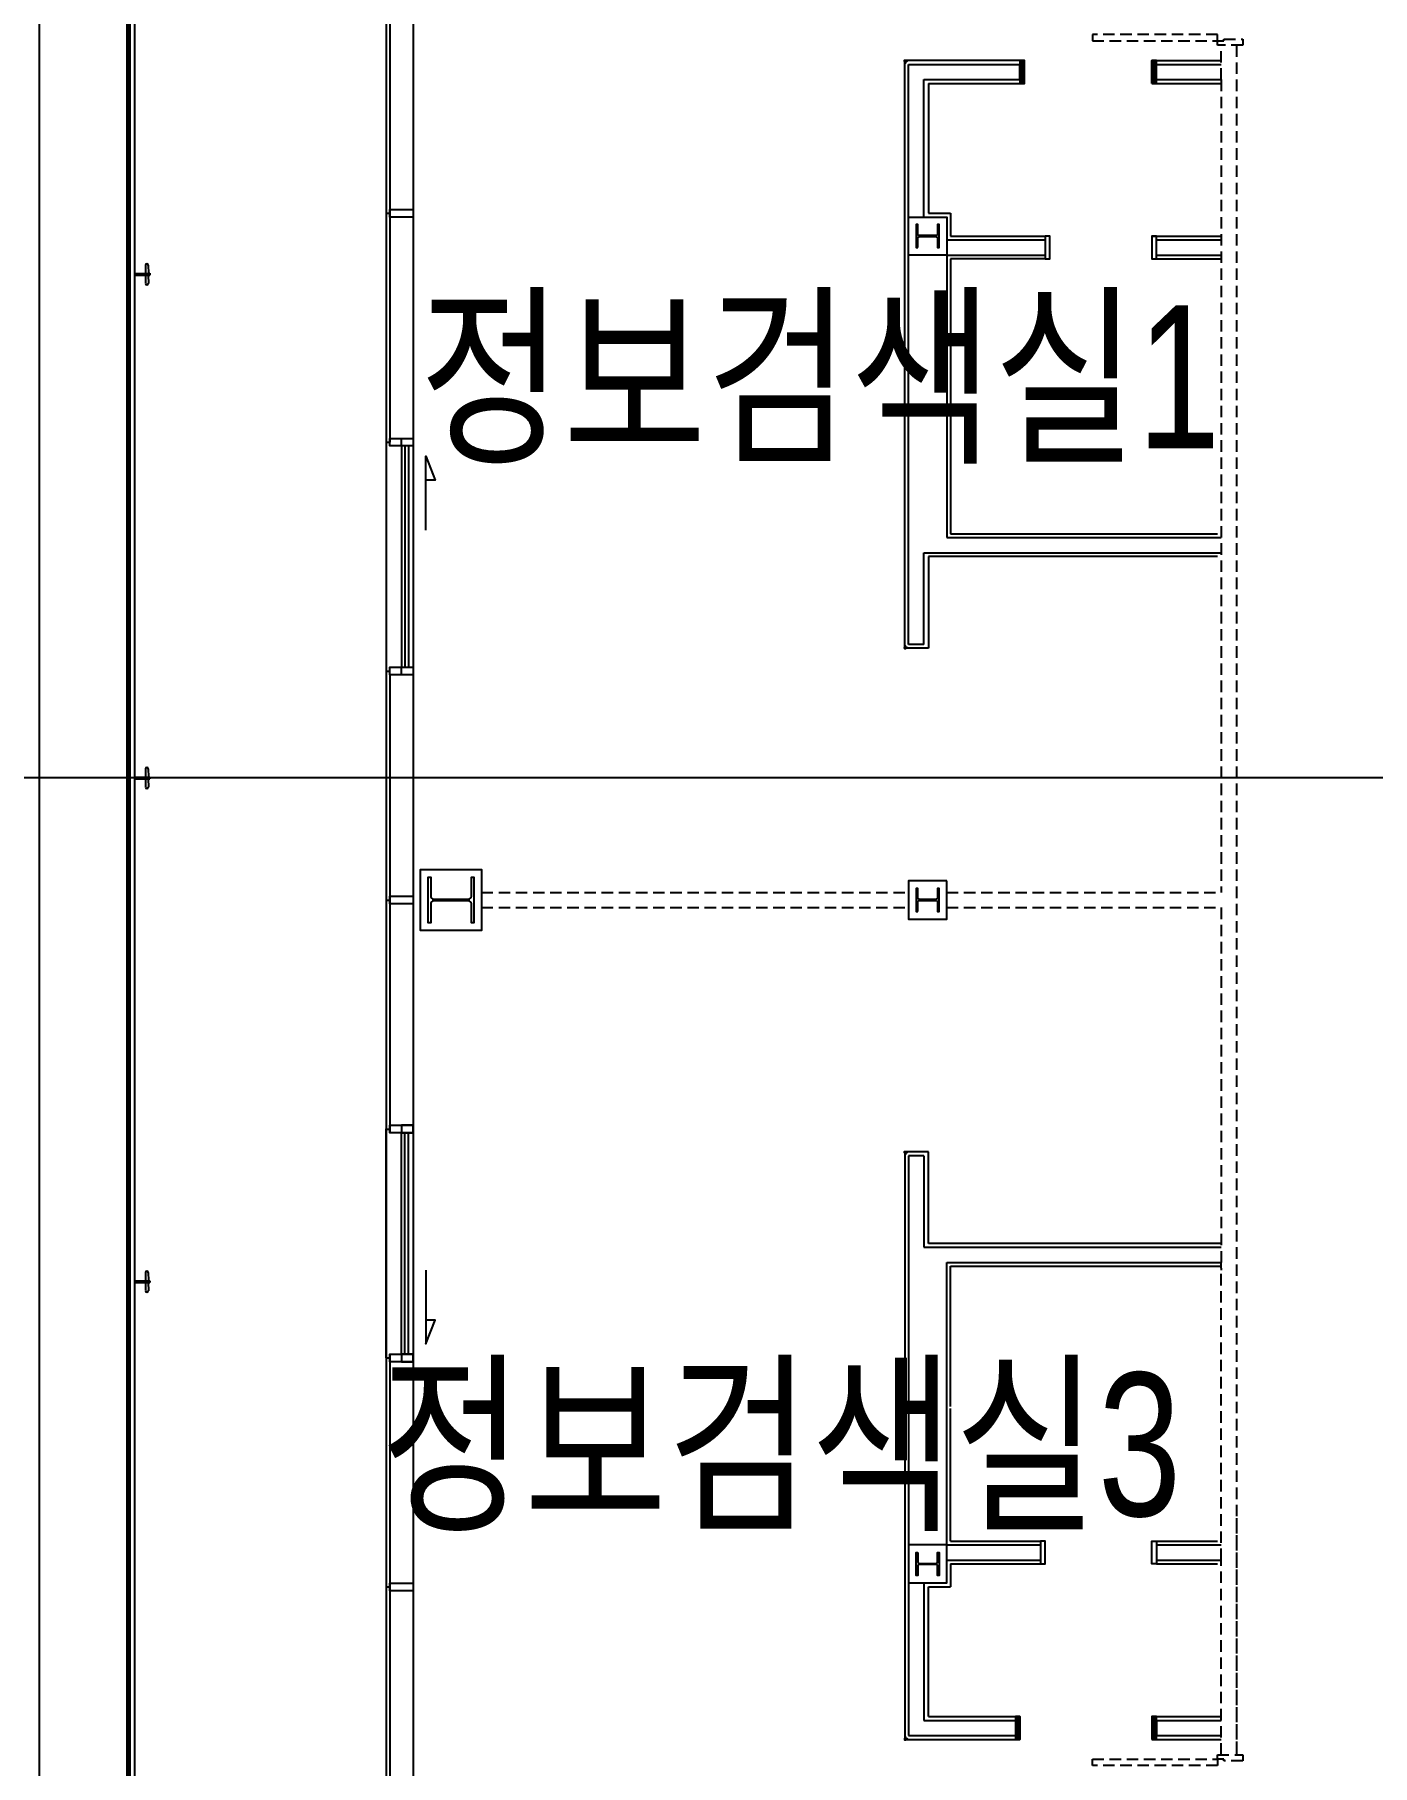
# Model space of a CAD drawing. Header units: metres. Extents: x 854089 to 1083578, y 553449 to 701949.
# Drawn here: x 902238 to 911009, y 618257 to 629597 of the extents above; entities that cross this region are included whole.
import ezdxf

# ---------------------------------------------------------------- set-up
doc = ezdxf.new("R2010")
doc.units = ezdxf.units.M
doc.header["$LTSCALE"] = 300
doc.linetypes.add('HID1', pattern=[0.375, 0.25, -0.125])
for name, color, linetype in [('A-CEN-1', 1, 'Continuous'), ('A-CON', 2, 'Continuous'), ('A-ELE-3', 3, 'Continuous'), ('A-ELE-9', 9, 'Continuous'), ('A-TXT-S', 3, 'Continuous'), ('A-WAL-DW', 7, 'Continuous'), ('A-WIN', 4, 'Continuous'), ('A-WIN-GLASS', 4, 'Continuous'), ('A-WIN-REV', 4, 'Continuous'), ('KUK-DOOR-FRAME', 4, 'Continuous'), ('KUK-F-SUS', 4, 'Continuous'), ('KUK-WALL-DRYWALL', 4, 'Continuous'), ('KUK-WALL-FIN 1', 30, 'Continuous'), ('STEL', 3, 'Continuous')]:
    doc.layers.add(name, color=color, linetype=linetype)
doc.styles.add('돋움', font='')
doc.styles.get('돋움').set_extended_font_data('Dotum')

# ---------------------------------------------------------------- blocks, each defined once
blk = doc.blocks.new('고리')
at = {"layer": 'A-ELE-9'}
for p, q in [((2157832, 47124), (2157884, 47108)), ((2157838, 47142), (2157889, 47127)), ((2157863, 47040), (2157892, 47136)), ((2157874, 47037), (2157903, 47132)), ((2157892, 47136), (2157903, 47132)), ((2157895, 47105), (2157946, 47089)), ((2157901, 47123), (2157952, 47108)), ((2157863, 47040), (2157874, 47037))]:
    blk.add_line(p, q, dxfattribs=at)
for centre, start, end in [((2157835, 47133), 73.12, 253.12), ((2157949, 47098), 253.12, 73.12)]:
    blk.add_arc(centre, 9.5, start, end, dxfattribs=at)

msp = doc.modelspace()

# ---------------------------------------------------------------- hatches: boundary and pattern name
at = {"layer": 'KUK-DOOR-FRAME'}
h = msp.add_hatch(dxfattribs=at)
h.set_pattern_fill('ANSI31', color=251, scale=30)
h.set_pattern_definition([(45, (-385930.748, 415680.5), (-2.65165043, 2.651650429), [])])
h.paths.add_polyline_path([(908698.5, 629276.5), (908728.5, 629276.5), (908728.5, 629426.5), (908698.5, 629426.5)])
h = msp.add_hatch(dxfattribs=at)
h.set_pattern_fill('ANSI31', color=251, scale=30)
h.set_pattern_definition([(45, (-385990.748, 415680.491), (-2.65165043, 2.651650429), [])])
h.paths.add_polyline_path([(909563.4, 629276.5), (909593.4, 629276.5), (909593.4, 629426.5), (909563.4, 629426.5)])
h = msp.add_hatch(dxfattribs=at)
h.set_pattern_fill('ANSI31', color=251, scale=30)
h.set_pattern_definition([(45, (-385960.748, 415680.491), (-2.65165043, 2.651650429), [])])
h.paths.add_polyline_path([(908668.5, 618426.7), (908698.5, 618426.7), (908698.5, 618576.7), (908668.5, 618576.7)])
h = msp.add_hatch(dxfattribs=at)
h.set_pattern_fill('ANSI31', color=251, scale=30)
h.set_pattern_definition([(45, (-385990.748, 415680.5093), (-2.65165043, 2.651650429), [])])
h.paths.add_polyline_path([(909563.4, 618426.7), (909593.4, 618426.7), (909593.4, 618576.7), (909563.4, 618576.7)])

# ---------------------------------------------------------------- linework, layer by layer
at = {"layer": 'A-CEN-1', "linetype": 'Continuous'}
for p, q in [((902843.4, 681575.2), (902843.4, 602442.2)), ((921436.7, 624726.6), (880541.6, 624726.6))]:
    msp.add_line(p, q, dxfattribs=at)
at = {"layer": 'A-CON', "elevation": 0}
for points in [[(908218.4, 628151.5), (907968.4, 628151.5), (907968.4, 628401.5), (908218.4, 628401.5)], [(908218.4, 624051.7), (907968.4, 624051.7), (907968.4, 623801.7), (908218.4, 623801.7)], [(908218.4, 619701.7), (907968.4, 619701.7), (907968.4, 619451.7), (908218.4, 619451.7)], [(908218.4, 619701.7), (907968.4, 619701.7), (907968.4, 619451.7), (908218.4, 619451.7)]]:
    msp.add_lwpolyline(points, close=True, dxfattribs=at)
msp.add_lwpolyline([(905168.4, 624026.6), (905168.4, 623726.7), (904768.4, 623726.7), (904768.4, 624126.8), (905168.4, 624126.8), (905168.4, 624026.6)], dxfattribs=at)
at = {"layer": 'A-ELE-3', "color": 3}
for p, q in [((902269.4, 640811.1, 0), (902269.4, 602016.5, 0)), ((902893.4, 639969.6, 0), (902893.4, 602479.3, 0)), ((902893.4, 639969.6, 0), (902893.4, 602479.3, 0))]:
    msp.add_line(p, q, dxfattribs=at)
at = {"layer": 'A-WAL-DW', "color": 251, "linetype": 'HID1'}
for p, q in [((910018.4, 629301.5, 0), (910018.4, 629526.5, 0)), ((910118.3, 629526.5, 0), (910118.4, 618326.7, 0)), ((910018.4, 629301.5, 0), (910018.4, 623976.7, 0)), ((905168.4, 623976.7, 0), (907968.4, 623976.7, 0)), ((908218.4, 623976.7, 0), (910018.4, 623976.7, 0)), ((905168.4, 623876.7, 0), (907968.4, 623876.7, 0)), ((908218.4, 623876.7, 0), (909768.4, 623876.7, 0)), ((908218.4, 623876.7, 0), (910018.4, 623876.7, 0)), ((908218.4, 623876.7, 0), (910018.4, 623876.7, 0)), ((910018.4, 623876.7, 0), (910018.4, 621501.6, 0)), ((910018.4, 619601.7, 0), (910018.4, 621551.6, 0)), ((910118.3, 619876.6, 0), (910118.4, 618326.7, 0)), ((910018.4, 618326.7, 0), (910018.4, 619601.7, 0))]:
    msp.add_line(p, q, dxfattribs=at)
at = {"layer": 'A-WAL-DW', "color": 251, "linetype": 'HID1', "elevation": 0}
for points in [[(909173.4, 629556.5), (909993.4, 629556.5), (909993.4, 629596.5), (909173.4, 629596.5)], [(909173.4, 618296.7), (909993.4, 618296.7), (909993.4, 618256.7), (909173.4, 618256.7)]]:
    msp.add_lwpolyline(points, close=True, dxfattribs=at)
for points in [[(909993.4, 629556.5), (910035.4, 629556.5), (910035.4, 629566.5), (910158.4, 629566.5), (910158.4, 629526.5), (909993.4, 629526.5), (909993.4, 629556.5)], [(909993.4, 618326.7), (910158.4, 618326.7), (910158.4, 618286.7), (910035.4, 618286.7), (910035.4, 618296.7), (909993.4, 618296.7), (909993.4, 618326.7)]]:
    msp.add_lwpolyline(points, dxfattribs=at)
at = {"layer": 'A-WIN', "color": 9}
for p, q in [((904719.4, 631426.2, 0), (904719.4, 623951.2, 0)), ((904543.4, 626926.2, 0), (904543.4, 625426.2, 0)), ((904643.4, 626901.2, 0), (904643.4, 625451.2, 0)), ((904719.4, 623901.2, 0), (904719.4, 616451.2, 0)), ((904543.4, 620927, 0), (904543.4, 622427, 0)), ((904643.4, 620951.2, 0), (904643.4, 622401.2, 0))]:
    msp.add_line(p, q, dxfattribs=at)
at = {"layer": 'A-WIN', "color": 7, "elevation": 0}
for points in [[(904543.4, 628426.2), (904567.4, 628426.2), (904567.4, 628451.2), (904719.4, 628451.2), (904719.4, 628401.2), (904567.4, 628401.2), (904567.4, 628426.2)], [(904543.4, 626926.2), (904567.4, 626926.2), (904567.4, 626951.2), (904719.4, 626951.2), (904719.4, 626901.2), (904567.4, 626901.2), (904567.4, 626926.2)], [(904543.4, 625426.2), (904567.4, 625426.2), (904567.4, 625451.2), (904719.4, 625451.2), (904719.4, 625401.2), (904567.4, 625401.2), (904567.4, 625426.2)], [(904543.4, 623926.2), (904567.4, 623926.2), (904567.4, 623951.2), (904719.4, 623951.2), (904719.4, 623901.2), (904567.4, 623901.2), (904567.4, 623926.2)], [(904543.4, 622426.2), (904567.4, 622426.2), (904567.4, 622451.2), (904719.4, 622451.2), (904719.4, 622401.2), (904567.4, 622401.2), (904567.4, 622426.2)], [(904543.4, 620926.2), (904567.4, 620926.2), (904567.4, 620951.2), (904719.4, 620951.2), (904719.4, 620901.2), (904567.4, 620901.2), (904567.4, 620926.2)], [(904543.4, 619426.2), (904567.4, 619426.2), (904567.4, 619451.2), (904719.4, 619451.2), (904719.4, 619401.2), (904567.4, 619401.2), (904567.4, 619426.2)]]:
    msp.add_lwpolyline(points, dxfattribs=at)
at = {"layer": 'A-WIN-GLASS', "color": 5}
for p, q in [((902851.4, 640026.3, 0), (902851.4, 602448.1, 0)), ((902851.4, 640026.3, 0), (902851.4, 602448.1, 0)), ((902863.4, 640010.1, 0), (902863.4, 602457, 0)), ((902863.4, 640010.1, 0), (902863.4, 602457, 0))]:
    msp.add_line(p, q, dxfattribs=at)
at = {"layer": 'A-WIN-GLASS'}
for p, q in [((904543.4, 631426.2, 0), (904543.4, 626926.2, 0)), ((904567.4, 631426.2, 0), (904567.4, 626926.2, 0)), ((904665.4, 626901.2, 0), (904665.4, 625451.2, 0)), ((904689.4, 626901.2, 0), (904689.4, 625451.2, 0)), ((904543.4, 625426.2, 0), (904543.4, 617926.2, 0)), ((904567.4, 625401.2, 0), (904567.4, 622401.2, 0)), ((904665.4, 620951.2, 0), (904665.4, 622401.2, 0)), ((904689.4, 620951.2, 0), (904689.4, 622401.2, 0)), ((904567.4, 620951.2, 0), (904567.4, 617926.2, 0))]:
    msp.add_line(p, q, dxfattribs=at)
at = {"layer": 'A-WIN-GLASS', "elevation": 0}
for points in [[(904643.4, 626951.2), (904719.4, 626951.2), (904719.4, 626901.2), (904643.4, 626901.2)], [(904643.4, 625451.2), (904719.4, 625451.2), (904719.4, 625401.2), (904643.4, 625401.2)], [(904643.4, 622401.2), (904719.4, 622401.2), (904719.4, 622451.2), (904643.4, 622451.2)], [(904643.4, 620901.2), (904719.4, 620901.2), (904719.4, 620951.2), (904643.4, 620951.2)]]:
    msp.add_lwpolyline(points, close=True, dxfattribs=at)
at = {"layer": 'A-WIN-REV', "elevation": 0}
for points in [[(904804.2, 626350.2), (904804.2, 626834.8), (904865.3, 626677.8), (904804.2, 626677.8)], [(904804.2, 621502.3), (904804.2, 621017.6), (904865.3, 621174.7), (904804.2, 621174.7)]]:
    msp.add_lwpolyline(points, dxfattribs=at)
at = {"layer": 'KUK-DOOR-FRAME', "elevation": 0}
for points in [[(908863.4, 628276.6), (908863.4, 628126.6), (908893.4, 628126.6), (908893.4, 628276.6)], [(909593.4, 628126.7), (909593.4, 628276.6), (909563.4, 628276.6), (909563.4, 628126.7)], [(908833.5, 619726.4), (908833.5, 619576.3), (908863.5, 619576.3), (908863.5, 619726.4)], [(909593.4, 619726.6), (909593.4, 619576.7), (909563.4, 619576.7), (909563.4, 619726.6)]]:
    msp.add_lwpolyline(points, close=True, dxfattribs=at)
at = {"layer": 'KUK-F-SUS', "color": 6, "elevation": 0}
for points in [[(907946.6, 629410.5), (907946.6, 629420.5), (907941.6, 629420.5), (907941.6, 629428.5), (907949.6, 629428.5), (907949.6, 629423.5), (907959.6, 629423.5), (907959.6, 629422.3), (907948.4, 629422.3), (907948.4, 629427.3), (907942.8, 629427.3), (907942.8, 629421.7), (907947.8, 629421.7), (907947.8, 629410.5), (907946.6, 629410.5)], [(907946.1, 625592.6), (907946.1, 625582.6), (907941.1, 625582.6), (907941.1, 625574.6), (907949.1, 625574.6), (907949.1, 625579.6), (907959.1, 625579.6), (907959.1, 625580.8), (907947.9, 625580.8), (907947.9, 625575.8), (907942.3, 625575.8), (907942.3, 625581.4), (907947.3, 625581.4), (907947.3, 625592.6), (907946.1, 625592.6)], [(907946.5, 622259.9), (907946.5, 622269.9), (907941.5, 622269.9), (907941.5, 622277.9), (907949.5, 622277.9), (907949.5, 622272.9), (907959.5, 622272.9), (907959.5, 622271.7), (907948.3, 622271.7), (907948.3, 622276.7), (907942.7, 622276.7), (907942.7, 622271.1), (907947.7, 622271.1), (907947.7, 622259.9), (907946.5, 622259.9)], [(907947, 618442.7), (907947, 618432.7), (907942, 618432.7), (907942, 618424.7), (907950, 618424.7), (907950, 618429.7), (907960, 618429.7), (907960, 618430.9), (907948.8, 618430.9), (907948.8, 618425.9), (907943.2, 618425.9), (907943.2, 618431.5), (907948.2, 618431.5), (907948.2, 618442.7), (907947, 618442.7)]]:
    msp.add_lwpolyline(points, dxfattribs=at)
at = {"layer": 'KUK-WALL-DRYWALL'}
for p, q in [((907968.4, 628401.5, 0), (907968.4, 629401.5, 0)), ((907968.4, 629401.5, 0), (908698.5, 629401.5, 0)), ((908698.5, 629301.5, 0), (908698.5, 629401.5, 0)), ((909593.4, 629401.5, 0), (910018.4, 629401.5, 0)), ((909593.4, 629301.5, 0), (909593.4, 629401.5, 0)), ((908068.5, 628401.6, 0), (908068.5, 629301.5, 0)), ((908068.5, 629301.5, 0), (908698.5, 629301.5, 0)), ((909593.4, 629301.5, 0), (910018.4, 629301.5, 0)), ((908218.4, 628251.7, 0), (908863.4, 628251.7, 0)), ((909593.4, 628251.7, 0), (910018.4, 628251.7, 0)), ((907968.5, 625601.6, 0), (907968.5, 628151.6, 0)), ((908218.4, 628151.6, 0), (908863.5, 628151.6, 0)), ((908218.4, 628151.6, 0), (908218.4, 626301.6, 0)), ((909593.4, 628151.6, 0), (910018.4, 628151.6, 0)), ((908218.4, 626301.6, 0), (910018.4, 626301.6, 0)), ((908068.7, 625601.6, 0), (908068.8, 626201.6, 0)), ((908068.8, 626201.6, 0), (910018.4, 626201.6, 0)), ((908068.7, 625601.6, 0), (907968.5, 625601.6, 0)), ((907968.5, 622250.9, 0), (907968.5, 619701.6, 0)), ((908068.7, 622250.9, 0), (907968.5, 622250.9, 0)), ((908068.7, 622250.9, 0), (908068.8, 621651.6, 0)), ((908068.8, 621651.6, 0), (910018.4, 621651.6, 0)), ((908218.3, 619701.7, 0), (908218.9, 621551.6, 0)), ((908218.9, 621551.6, 0), (910018.4, 621551.6, 0)), ((908218.3, 619701.7, 0), (908833.5, 619701.3, 0)), ((909593.4, 619701.7, 0), (910018.4, 619701.7, 0)), ((908218.4, 619601.7, 0), (908833.5, 619601.3, 0)), ((909593.4, 619601.7, 0), (910018.4, 619601.7, 0)), ((907968.4, 619451.7, 0), (907968.4, 618451.7, 0)), ((908068.5, 619451.6, 0), (908068.5, 618551.7, 0)), ((908068.5, 618551.7, 0), (908668.5, 618551.7, 0)), ((908668.5, 618551.7, 0), (908668.5, 618451.7, 0)), ((909593.4, 618551.7, 0), (909593.4, 618451.7, 0)), ((909593.4, 618551.7, 0), (910018.4, 618551.7, 0)), ((907968.4, 618451.7, 0), (908668.5, 618451.7, 0)), ((909593.4, 618451.7, 0), (910018.4, 618451.7, 0))]:
    msp.add_line(p, q, dxfattribs=at)
at = {"layer": 'KUK-WALL-DRYWALL', "color": 3, "elevation": 0}
for points in [[(908698.5, 629276.5), (908728.5, 629276.5), (908728.5, 629426.5), (908698.5, 629426.5)], [(909563.4, 629276.5), (909593.4, 629276.5), (909593.4, 629426.5), (909563.4, 629426.5)], [(908668.5, 618426.7), (908698.5, 618426.7), (908698.5, 618576.7), (908668.5, 618576.7)], [(909563.4, 618426.7), (909593.4, 618426.7), (909593.4, 618576.7), (909563.4, 618576.7)]]:
    msp.add_lwpolyline(points, close=True, dxfattribs=at)
at = {"layer": 'KUK-WALL-FIN 1'}
for p, q in [((907943.7, 628126.6, 0), (907943.6, 629420.5, 0)), ((908728.5, 629426.5, 0), (907949.6, 629426.5, 0)), ((908728.5, 629276.5, 0), (908728.5, 629426.5, 0)), ((909563.4, 629426.5, 0), (910018.4, 629426.5, 0)), ((909563.4, 629276.5, 0), (909563.4, 629426.5, 0)), ((908098.5, 629276.5, 0), (908098.5, 628426.6, 0)), ((908098.5, 629276.5, 0), (908728.5, 629276.5, 0)), ((909563.4, 629276.5, 0), (910018.4, 629276.5, 0)), ((908098.5, 628426.6, 0), (908243.4, 628426.6, 0)), ((908243.4, 628426.6, 0), (908243.4, 628276.6, 0)), ((908243.4, 628276.6, 0), (908863.4, 628276.6, 0)), ((909563.4, 628276.6, 0), (910018.4, 628276.6, 0)), ((907943.5, 625582.6, 0), (907943.5, 628126.6, 0)), ((908863.4, 628126.6, 0), (908243.4, 628126.7, 0)), ((908243.4, 628126.7, 0), (908243.4, 626326.6, 0)), ((909563.4, 628126.5, 0), (910018.4, 628126.6, 0)), ((908243.4, 626326.6, 0), (909993.4, 626326.6, 0)), ((908098.8, 626176.6, 0), (908098.7, 625576.6, 0)), ((909993.5, 626176.6, 0), (908098.8, 626176.6, 0)), ((908098.7, 625576.6, 0), (907949.1, 625576.6, 0)), ((907943.5, 622269.9, 0), (907943.5, 619726.6, 0)), ((908098.7, 622275.9, 0), (907949.5, 622275.9, 0)), ((908098.8, 621676.6, 0), (908098.7, 622275.9, 0)), ((910018.4, 621676.6, 0), (908098.8, 621676.6, 0)), ((908243.6, 620608.6, 0), (908243.8, 621526.6, 0)), ((908243.8, 621526.6, 0), (910018.4, 621526.6, 0)), ((907943.7, 619726.6, 0), (907943.6, 618432.7, 0)), ((908243.4, 619726.7, 0), (908833.5, 619726.3, 0)), ((909593.4, 619726.7, 0), (909993.4, 619726.7, 0)), ((908243.4, 619576.7, 0), (908833.5, 619576.3, 0)), ((908243.4, 619576.7, 0), (908243.4, 619426.6, 0)), ((909593.4, 619576.7, 0), (909993.4, 619576.7, 0)), ((908098.5, 618576.7, 0), (908098.5, 619426.6, 0)), ((908098.5, 619426.6, 0), (908243.4, 619426.6, 0)), ((908098.5, 618576.7, 0), (908698.5, 618576.7, 0)), ((908698.5, 618576.7, 0), (908698.5, 618426.7, 0)), ((909593.4, 618576.7, 0), (910018.4, 618576.7, 0)), ((907950, 618426.7, 0), (908698.5, 618426.7, 0)), ((909593.4, 618426.7, 0), (910018.4, 618426.7, 0))]:
    msp.add_line(p, q, dxfattribs=at)
at = {"layer": 'KUK-WALL-FIN 1', "elevation": 0}
for points in [[(908218.4, 628151.5), (907968.4, 628151.5), (907968.4, 628401.5), (908218.4, 628401.5)], [(908218.4, 619701.7), (907968.4, 619701.7), (907968.4, 619451.7), (908218.4, 619451.7)], [(908218.4, 619701.7), (907968.4, 619701.7), (907968.4, 619451.7), (908218.4, 619451.7)]]:
    msp.add_lwpolyline(points, close=True, dxfattribs=at)
msp.add_lwpolyline([(908243.4, 619726.6), (908243.4, 619726.6), (908243.6, 620594.6)], dxfattribs=at)
at = {"layer": 'STEL', "elevation": 0}
for points in [[(908028.4, 628201.6), (908028.4, 628262.1, -0.4142136), (908039.4, 628273.1), (908147.4, 628273.1, -0.4142136), (908158.4, 628262.1), (908158.4, 628201.6), (908168.4, 628201.6), (908168.4, 628351.6), (908158.4, 628351.6), (908158.4, 628291.1, -0.4142136), (908147.4, 628280.1), (908039.4, 628280.1, -0.4142136), (908028.4, 628291.1), (908028.4, 628351.6), (908018.4, 628351.6), (908018.4, 628201.6)], [(908028.4, 628201.6), (908028.4, 628262.1, -0.4142136), (908039.4, 628273.1), (908147.4, 628273.1, -0.4142136), (908158.4, 628262.1), (908158.4, 628201.6), (908168.4, 628201.6), (908168.4, 628351.6), (908158.4, 628351.6), (908158.4, 628291.1, -0.4142136), (908147.4, 628280.1), (908039.4, 628280.1, -0.4142136), (908028.4, 628291.1), (908028.4, 628351.6), (908018.4, 628351.6), (908018.4, 628201.6)], [(904835.2, 623951.2, 0.4142136), (904854.4, 623932), (905082.4, 623932, 0.4142136), (905101.6, 623951.2), (905101.6, 624076.6), (905118.4, 624076.6), (905118.4, 623776.6), (905101.6, 623776.6), (905101.6, 623902, 0.4142136), (905082.4, 623921.2), (904854.4, 623921.2, 0.4142136), (904835.2, 623902), (904835.2, 623776.6), (904818.4, 623776.6), (904818.4, 624076.6), (904835.2, 624076.6)], [(908028.4, 623851.7), (908028.4, 623912.2, -0.4142136), (908039.4, 623923.2), (908147.4, 623923.2, -0.4142136), (908158.4, 623912.2), (908158.4, 623851.7), (908168.4, 623851.7), (908168.4, 624001.7), (908158.4, 624001.7), (908158.4, 623941.2, -0.4142136), (908147.4, 623930.2), (908039.4, 623930.2, -0.4142136), (908028.4, 623941.2), (908028.4, 624001.7), (908018.4, 624001.7), (908018.4, 623851.7)], [(908028.4, 619651.6), (908028.4, 619591.1, 0.4142136), (908039.4, 619580.1), (908147.4, 619580.1, 0.4142136), (908158.4, 619591.1), (908158.4, 619651.6), (908168.4, 619651.6), (908168.4, 619501.6), (908158.4, 619501.6), (908158.4, 619562.1, 0.4142136), (908147.4, 619573.1), (908039.4, 619573.1, 0.4142136), (908028.4, 619562.1), (908028.4, 619501.6), (908018.4, 619501.6), (908018.4, 619651.6)], [(908028.4, 619651.6), (908028.4, 619591.1, 0.4142136), (908039.4, 619580.1), (908147.4, 619580.1, 0.4142136), (908158.4, 619591.1), (908158.4, 619651.6), (908168.4, 619651.6), (908168.4, 619501.6), (908158.4, 619501.6), (908158.4, 619562.1, 0.4142136), (908147.4, 619573.1), (908039.4, 619573.1, 0.4142136), (908028.4, 619562.1), (908028.4, 619501.6), (908018.4, 619501.6), (908018.4, 619651.6)]]:
    msp.add_lwpolyline(points, format="xyb", close=True, dxfattribs=at)

# ---------------------------------------------------------------- block references
at = {"rotation": 286.8800002764082}
for p in [(231305.4, 2679264.9, 0), (231305.4, 2679264.9, 0), (231305.4, 2675964.9, 0), (231305.4, 2675964.9, 0), (231305.4, 2672664.9, 0), (231305.4, 2672664.9, 0)]:
    msp.add_blockref('고리', p, dxfattribs=at)

# ---------------------------------------------------------------- texts
at = {"layer": 'A-TXT-S', "color": 3, "style": '돋움', "width": 0.8}
for s, p in [('정보검색실1', (904761, 626886.2, 0)), ('정보검색실3', (904503.8, 619891.2, 0))]:
    msp.add_text(s, height=937.5, rotation=0.00001, dxfattribs=at).set_placement(p)

doc.saveas('drawing.dxf')
